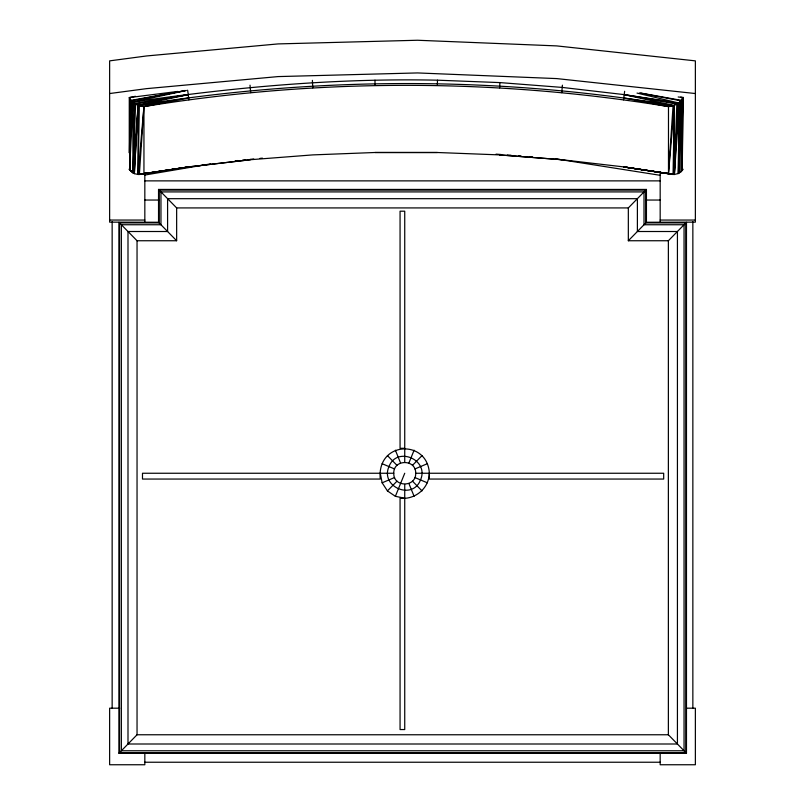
<?xml version="1.0" encoding="UTF-8"?>
<svg xmlns="http://www.w3.org/2000/svg" width="805" height="805" viewBox="0 0 805 805"><rect width="100%" height="100%" fill="white"/><g stroke="black" fill="none" stroke-linecap="round" stroke-linejoin="round"><path stroke-width="1.21" d="M129.243 152.809L129.273 97.586L135.401 96.288M683.193 108.584L683.193 97.445C680.436 102.909 674.53 106.33 668.482 106.612C495.145 78.266 317.281 78.266 143.944 106.612C137.947 106.31 132.09 102.98 129.273 97.586L177.694 91.438M437.377 85.461L437.457 80.188C335.484 78.015 233.692 87.192 132.895 102.054L129.635 169.835L132.895 172.763L138.088 105.294L188.279 94.618L187.615 90.17M129.454 152.849L130.219 99.015L129.635 169.835L132.895 172.763L135.602 104.177L188.279 94.618L188.873 99.85M669.468 173.558L674.369 174.474L674.338 105.294L673.745 174.494L623.704 166.897L668.482 173.659L674.338 105.294L673.061 174.504L623.553 166.897L674.369 174.474L678.494 173.457L679.531 102.054L674.369 174.474L623.704 166.897L561.739 159.712L499.643 154.912L561.739 159.712M678.072 173.639L679.531 102.054L679.531 172.763L680.95 100.786L683.193 97.445L682.207 170.449L682.781 98.27L681.322 171.576L678.494 173.457M499.643 87.866L499.895 82.593L437.457 80.188M499.714 154.902L437.377 152.507L375.029 152.497L312.712 154.902L250.576 159.702L188.712 166.897L138.068 174.474L134.355 173.639L138.088 105.294C315.147 76.626 496.745 75.912 673.725 105.556L624.147 94.618L562.162 87.413L499.895 82.593M134.355 173.639L138.088 105.294L138.068 174.474L142.968 173.558M561.739 92.666L562.403 85.179M623.553 99.85L624.64 91.287M393.766 473.249L142.485 473.249L142.485 479.056L380.272 479.056C376.317 438.866 433.16 438.866 429.206 479.056L663.682 479.056L663.682 473.249L415.702 473.249C416.175 487.518 393.303 487.518 393.766 473.249C393.303 458.991 416.175 458.991 415.702 473.249M404.734 484.449L404.734 729.551L400.065 729.551L400.065 498.215C414.857 499.996 429.156 488.444 429.206 473.249M404.734 498.215L395.376 496.313L404.734 473.249M408.93 462.915L414.102 450.186M683.143 169.261L681.322 171.576L680.95 100.786L683.143 97.586L680.698 97.073M668.371 240.745L628.333 240.745L628.333 207.921L646.435 189.437L158.535 189.437L158.535 222.271L176.647 240.745L137.041 240.745L118.939 222.271L118.939 753.249L686.474 753.249L686.474 222.271L668.371 240.745L668.371 734.764L686.474 753.249M137.041 240.745L137.041 734.764L118.939 753.249M628.333 240.745L646.435 222.271L646.435 189.437M395.376 496.313L387.436 490.909L396.986 481.169M412.492 465.34L422.031 455.6M437.377 152.507L375.05 152.507M387.436 490.909L382.134 482.809L394.601 477.536M414.867 468.973L427.334 463.7M186.408 90.442L132.895 102.054L132.895 172.763L134.355 103.362L188.279 94.618M148.351 172.652L138.671 174.494L188.712 166.897L250.576 159.702M185.18 90.633L131.467 100.786L129.635 169.835L129.273 169.261L133.932 173.457M145.423 173.095L147.868 172.642M185.16 90.613L131.104 100.353L129.635 169.835L129.223 169.12M144.83 175.047L210.407 163.918M188.712 166.897L139.366 174.504L143.944 106.612L188.712 98.019L139.366 105.858L138.068 174.474L143.944 106.612L143.944 173.659L188.873 166.897M109.631 93.541L146.56 88.641L278.107 76.586L417.554 72.933L556.738 78.588L695.369 93.541M182.655 90.804L185.14 90.492M235.171 160.799L237.646 160.557M242.607 160.074L245.082 159.833M250.033 159.35L253.756 158.998M259.945 158.394L262.43 158.152M144.83 180.873L660.17 180.873M144.83 200.043L158.655 200.043M646.345 200.043L660.17 200.043M158.535 189.437L176.647 207.921L628.333 207.921M109.631 220.057L144.83 220.057M660.17 220.057L695.369 220.057M158.535 222.271L109.631 222.14L109.631 60.868L146.56 55.958L278.107 43.913L417.554 40.25L556.738 45.905L695.369 60.868L695.369 222.14L646.435 222.271M404.734 448.294L400.065 448.294L400.065 211.192L404.734 211.192L404.734 462.06M119.693 708.189L109.631 708.189L109.631 764.75L144.83 764.75L144.83 753.44M686.564 708.189L695.369 708.189L695.369 764.75L660.17 764.75L660.17 753.44M137.041 734.764L668.371 734.764M144.83 762.234L660.17 762.234M496.061 154.147L501.062 154.51M507.311 154.963L511.054 155.234M518.561 155.768L521.056 155.949M529.801 156.583L532.306 156.764M678.182 96.962L683.143 97.586M624.147 94.618L678.072 103.362L674.369 174.474L676.824 104.177L624.147 94.618L678.555 102.929L637.017 93.078M556.014 158.897L660.17 175.299M640.78 93.048L681.322 100.353M664.568 172.632L667.023 173.095M639.452 92.947L680.95 100.786M382.134 463.7L394.601 468.973M414.867 477.536L427.334 482.809M387.436 455.6L396.986 465.34M412.492 481.169L422.031 490.909M395.376 450.186L400.538 462.915M408.93 483.594L414.102 496.313M380.272 473.249L382.134 482.809M250.023 85.179L250.687 92.666M312.38 80.359L312.783 87.866M374.969 80.188L375.05 85.461M692.853 221.647L692.853 708.189M660.17 171.908L660.17 222.14M176.647 207.921L176.647 240.745M144.83 173.88L144.83 222.14M112.147 221.647L112.147 708.189M673.061 105.858L668.482 173.659L668.482 106.612L623.704 98.019L673.061 105.858M388.966 466.588C379.95 486.683 412.643 500.791 420.512 479.921C429.518 459.826 396.835 445.718 388.966 466.588M645.821 190.071L159.159 190.071L159.159 222.894L119.553 222.894L119.553 752.615L685.86 752.615L685.86 222.894L645.821 222.894L645.821 190.071M644.01 191.912L160.96 191.912L160.96 224.746L121.364 224.746L121.364 750.773L684.049 750.773L684.049 224.746L644.01 224.746L644.01 191.912M637.389 198.684L167.591 198.684L167.591 231.508L127.995 231.508L127.995 744.001L677.428 744.001L677.428 231.508L637.389 231.508L637.389 198.684"/></g></svg>
